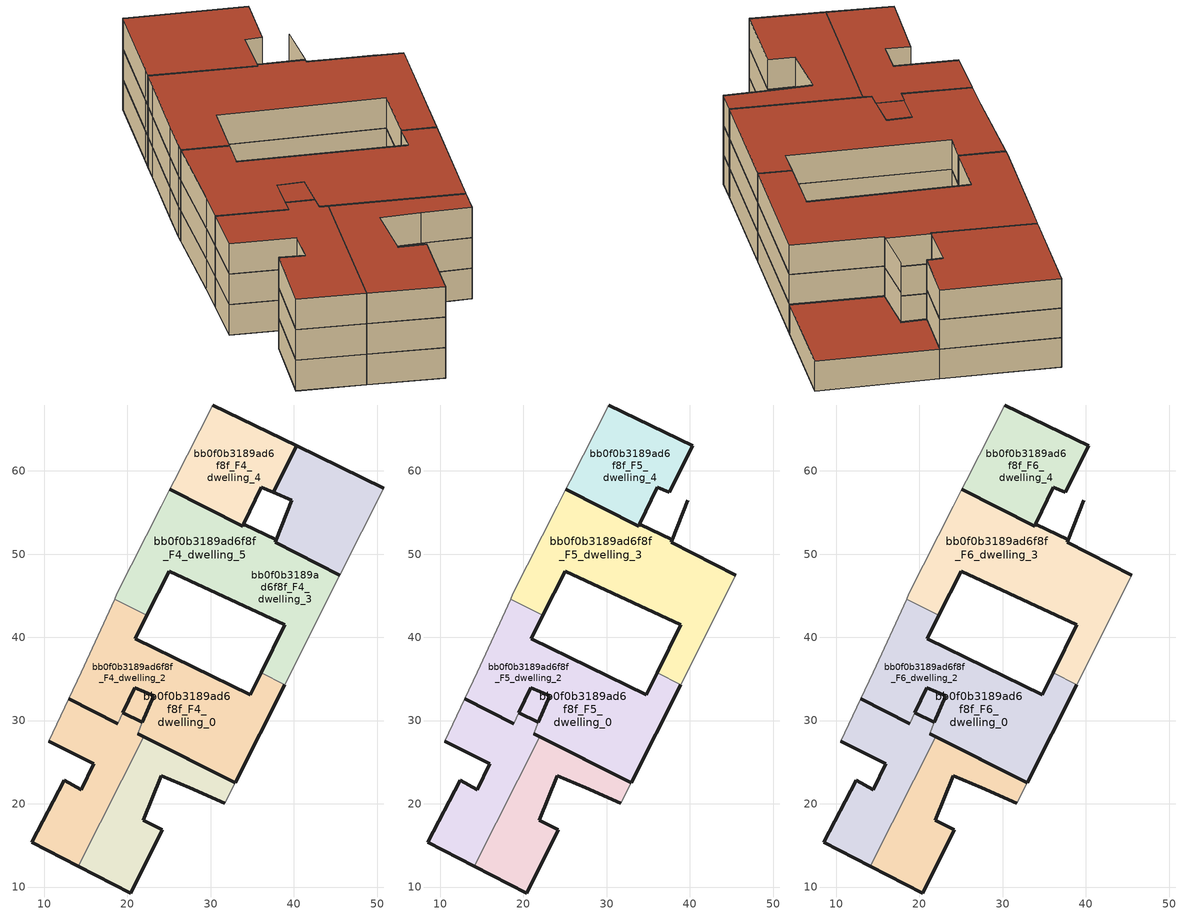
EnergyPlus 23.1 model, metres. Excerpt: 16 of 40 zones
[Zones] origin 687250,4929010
bb0f0b3189ad6f8f_F4_dwelling_0
 floor outside (EU_floor_Construction): 14.12,12.51 21.96,28.06 21.24,28.42 21.8,29.77 19.42,30.92 18.82,29.64 18.81,29.65 12.94,32.6 10.55,27.54 15.96,24.81 14.43,21.69 12.38,22.82 8.51,15.4 z12; 32.96,22.52 38.9,34.3 36.07,35.72 34.77,33.09 20.94,39.83 22.35,42.63 18.45,44.6 14.46,35.83 12.94,32.6 18.82,29.64 19.42,30.92 19.43,30.93 20.87,33.97 23.16,33.01 21.81,29.78 21.8,29.77 21.24,28.42 z12; 21.81,29.78 23.16,33.01 20.87,33.97 19.43,30.93 19.42,30.92 21.8,29.77 z12
 floor to bb0f0b3189ad6f8f_F3_dwelling_2 (EU_floor_Construction): 18.82,29.64 12.94,32.6 18.81,29.65 z12
 wall outside (EU_wall_Construction): 12.94,32.6 18.82,29.64 / 19.42,30.92 21.8,29.77 / 21.24,28.42 21.96,28.06 / 14.12,12.51 8.51,15.4 12.38,22.82 14.43,21.69 15.96,24.81 10.55,27.54 z12:15
 wall adiabatic (EU_wall_Construction): 10.55,27.54 12.94,32.6 z12:15
 wall to bb0f0b3189ad6f8f_F4_dwelling_2 (EU_wall_Construction): 18.82,29.64 19.42,30.92 / 21.8,29.77 21.24,28.42 z12:15
 wall to bb0f0b3189ad6f8f_F4_dwelling_1 (EU_wall_Construction): 21.96,28.06 14.12,12.51 z12:15
bb0f0b3189ad6f8f_F4_dwelling_1
 floor to bb0f0b3189ad6f8f_F3_dwelling_1 (EU_floor_Construction): 31.72,20.05 32.96,22.52 21.96,28.06 14.12,12.51 20.38,9.28 24.21,16.91 21.88,18 24.08,23.38 27.49,21.94 z12
 wall outside (EU_wall_Construction): 21.96,28.06 32.96,22.52 / 31.72,20.05 27.49,21.94 24.08,23.38 21.88,18 24.21,16.91 20.38,9.28 14.12,12.51 z12:15
 wall adiabatic (EU_wall_Construction): 32.96,22.52 31.72,20.05 z12:15
bb0f0b3189ad6f8f_F4_dwelling_2
 floor to bb0f0b3189ad6f8f_F3_dwelling_2 (EU_floor_Construction): 14.12,12.51 21.96,28.06 21.24,28.42 21.8,29.77 19.42,30.92 18.82,29.64 18.81,29.65 12.94,32.6 10.55,27.54 15.96,24.81 14.43,21.69 12.38,22.82 8.51,15.4 z12; 18.82,29.64 12.94,32.6 18.81,29.65 z12; 32.96,22.52 38.9,34.3 36.07,35.72 34.77,33.09 20.94,39.83 22.35,42.63 18.45,44.6 14.46,35.83 12.94,32.6 18.82,29.64 19.42,30.92 19.43,30.93 20.87,33.97 23.16,33.01 21.81,29.78 21.8,29.77 21.24,28.42 z12; 21.81,29.78 23.16,33.01 20.87,33.97 19.43,30.93 19.42,30.92 21.8,29.77 z12
 wall outside (EU_wall_Construction): 21.8,29.77 21.81,29.78 23.16,33.01 20.87,33.97 19.43,30.93 19.42,30.92 / 18.82,29.64 18.81,29.65 12.94,32.6 / 22.35,42.63 20.94,39.83 34.77,33.09 36.07,35.72 / 38.9,34.3 32.96,22.52 21.24,28.42 z12:15
 wall adiabatic (EU_wall_Construction): 12.94,32.6 14.46,35.83 18.45,44.6 z12:15
 wall to bb0f0b3189ad6f8f_F4_dwelling_3 (EU_wall_Construction): 18.45,44.6 22.35,42.63 / 36.07,35.72 38.9,34.3 z12:15
bb0f0b3189ad6f8f_F4_dwelling_3
 floor outside (EU_floor_Construction): 45.53,47.48 50.79,57.92 40.36,63 37.55,57.42 39.76,56.47 38.48,53.27 39.77,56.47 37.74,51.41 z12; 45.53,47.48 37.74,51.41 39.77,56.47 38.48,53.27 37.73,51.41 z12; 38.9,34.3 45.53,47.48 37.73,51.41 38.48,53.27 37.86,51.74 34,53.62 33.88,53.35 25.09,57.77 24.07,55.78 20.45,48.64 18.73,45.22 18.45,44.6 22.35,42.63 25.03,47.95 38.9,41.49 36.07,35.72 z12
 wall outside (EU_wall_Construction): 36.07,35.72 38.9,41.49 25.03,47.95 22.35,42.63 / 25.09,57.77 33.88,53.35 34.01,53.62 37.86,51.74 39.77,56.47 37.74,51.41 45.53,47.48 z12:15
 wall adiabatic (EU_wall_Construction): 45.53,47.48 38.9,34.3 / 18.45,44.6 18.73,45.22 20.45,48.64 24.07,55.78 25.09,57.77 z12:15
 roof outside (EU_floor_Construction): 50.79,57.92 45.53,47.48 37.74,51.41 39.77,56.47 38.48,53.27 39.76,56.47 37.55,57.42 40.36,63 z15
bb0f0b3189ad6f8f_F4_dwelling_4
 floor to bb0f0b3189ad6f8f_F3_dwelling_4 (EU_floor_Construction): 37.55,57.42 40.36,63 30.23,67.92 25.62,58.82 25.09,57.77 33.87,53.35 33.88,53.35 34,53.62 34.01,53.63 36.09,58.05 z12
 wall outside (EU_wall_Construction): 30.23,67.92 40.36,63 37.55,57.42 36.09,58.05 34.01,53.63 34,53.62 33.88,53.35 33.87,53.35 25.09,57.77 z12:15
 wall adiabatic (EU_wall_Construction): 25.09,57.77 25.62,58.82 30.23,67.92 z12:15
bb0f0b3189ad6f8f_F4_dwelling_5
 floor to bb0f0b3189ad6f8f_F3_dwelling_5 (EU_floor_Construction): 45.53,47.48 50.79,57.92 40.36,63 37.55,57.42 39.76,56.47 38.48,53.27 39.77,56.47 37.74,51.41 z12; 45.53,47.48 37.74,51.41 39.77,56.47 38.48,53.27 37.73,51.41 z12; 38.9,34.3 45.53,47.48 37.73,51.41 38.48,53.27 37.86,51.74 34,53.62 33.88,53.35 25.09,57.77 24.07,55.78 20.45,48.64 18.73,45.22 18.45,44.6 22.35,42.63 25.03,47.95 38.9,41.49 36.07,35.72 z12
 wall outside (EU_wall_Construction): 45.53,47.48 37.73,51.41 39.76,56.47 37.55,57.42 40.36,63 50.79,57.92 z12:15
 wall adiabatic (EU_wall_Construction): 50.79,57.92 45.53,47.48 z12:15
 roof outside (EU_roof_Construction): 39.77,56.47 37.74,51.41 45.53,47.48 37.73,51.41 38.48,53.27 z15; 38.48,53.27 37.73,51.41 45.53,47.48 38.9,34.3 36.07,35.72 38.9,41.49 25.03,47.95 22.35,42.63 18.45,44.6 18.73,45.22 20.45,48.64 24.07,55.78 25.09,57.77 33.88,53.35 34,53.62 37.86,51.74 z15; 50.79,57.92 45.53,47.48 37.74,51.41 39.77,56.47 38.48,53.27 39.76,56.47 37.55,57.42 40.36,63 z15
bb0f0b3189ad6f8f_F5_dwelling_0
 floor outside (EU_floor_Construction): 14.12,12.51 21.96,28.06 21.24,28.42 21.8,29.77 19.42,30.92 18.82,29.64 18.81,29.65 12.94,32.6 10.55,27.54 15.96,24.81 14.43,21.69 12.38,22.82 8.51,15.4 z15; 32.96,22.52 38.9,34.3 36.07,35.72 34.77,33.09 20.94,39.83 22.35,42.63 18.45,44.6 14.46,35.83 12.94,32.6 18.82,29.64 19.42,30.92 19.43,30.93 20.87,33.97 23.16,33.01 21.81,29.78 21.8,29.77 21.24,28.42 z15; 21.81,29.78 23.16,33.01 20.87,33.97 19.43,30.93 19.42,30.92 21.8,29.77 z15
 floor to bb0f0b3189ad6f8f_F4_dwelling_2 (EU_floor_Construction): 18.82,29.64 12.94,32.6 18.81,29.65 z15
 wall outside (EU_wall_Construction): 12.94,32.6 18.82,29.64 / 19.42,30.92 21.8,29.77 / 21.24,28.42 21.96,28.06 / 14.12,12.51 8.51,15.4 12.38,22.82 14.43,21.69 15.96,24.81 10.55,27.54 z15:18
 wall adiabatic (EU_wall_Construction): 10.55,27.54 12.94,32.6 z15:18
 wall to bb0f0b3189ad6f8f_F5_dwelling_2 (EU_wall_Construction): 18.82,29.64 19.42,30.92 / 21.8,29.77 21.24,28.42 z15:18
 wall to bb0f0b3189ad6f8f_F5_dwelling_1 (EU_wall_Construction): 21.96,28.06 14.12,12.51 z15:18
bb0f0b3189ad6f8f_F5_dwelling_1
 floor to bb0f0b3189ad6f8f_F4_dwelling_1 (EU_floor_Construction): 31.72,20.05 32.96,22.52 21.96,28.06 14.12,12.51 20.38,9.28 24.21,16.91 21.88,18 24.08,23.38 27.49,21.94 z15
 wall outside (EU_wall_Construction): 21.96,28.06 32.96,22.52 / 31.72,20.05 27.49,21.94 24.08,23.38 21.88,18 24.21,16.91 20.38,9.28 14.12,12.51 z15:18
 wall adiabatic (EU_wall_Construction): 32.96,22.52 31.72,20.05 z15:18
bb0f0b3189ad6f8f_F5_dwelling_2
 floor to bb0f0b3189ad6f8f_F4_dwelling_2 (EU_floor_Construction): 14.12,12.51 21.96,28.06 21.24,28.42 21.8,29.77 19.42,30.92 18.82,29.64 18.81,29.65 12.94,32.6 10.55,27.54 15.96,24.81 14.43,21.69 12.38,22.82 8.51,15.4 z15; 18.82,29.64 12.94,32.6 18.81,29.65 z15; 32.96,22.52 38.9,34.3 36.07,35.72 34.77,33.09 20.94,39.83 22.35,42.63 18.45,44.6 14.46,35.83 12.94,32.6 18.82,29.64 19.42,30.92 19.43,30.93 20.87,33.97 23.16,33.01 21.81,29.78 21.8,29.77 21.24,28.42 z15; 21.81,29.78 23.16,33.01 20.87,33.97 19.43,30.93 19.42,30.92 21.8,29.77 z15
 wall outside (EU_wall_Construction): 21.8,29.77 21.81,29.78 23.16,33.01 20.87,33.97 19.43,30.93 19.42,30.92 / 18.82,29.64 18.81,29.65 12.94,32.6 / 22.35,42.63 20.94,39.83 34.77,33.09 36.07,35.72 / 38.9,34.3 32.96,22.52 21.24,28.42 z15:18
 wall adiabatic (EU_wall_Construction): 12.94,32.6 14.46,35.83 18.45,44.6 z15:18
 wall to bb0f0b3189ad6f8f_F5_dwelling_3 (EU_wall_Construction): 18.45,44.6 22.35,42.63 / 36.07,35.72 38.9,34.3 z15:18
bb0f0b3189ad6f8f_F5_dwelling_3
 floor to bb0f0b3189ad6f8f_F4_dwelling_3 (EU_floor_Construction): 45.53,47.48 37.74,51.41 39.77,56.47 38.48,53.27 37.73,51.41 z15; 38.9,34.3 45.53,47.48 37.73,51.41 38.48,53.27 37.86,51.74 34,53.62 33.88,53.35 25.09,57.77 24.07,55.78 20.45,48.64 18.73,45.22 18.45,44.6 22.35,42.63 25.03,47.95 38.9,41.49 36.07,35.72 z15
 wall outside (EU_wall_Construction): 36.07,35.72 38.9,41.49 25.03,47.95 22.35,42.63 / 25.09,57.77 33.88,53.35 34.01,53.62 37.86,51.74 39.77,56.47 37.74,51.41 45.53,47.48 z15:18
 wall adiabatic (EU_wall_Construction): 45.53,47.48 38.9,34.3 / 18.45,44.6 18.73,45.22 20.45,48.64 24.07,55.78 25.09,57.77 z15:18
bb0f0b3189ad6f8f_F5_dwelling_4
 floor to bb0f0b3189ad6f8f_F4_dwelling_4 (EU_floor_Construction): 37.55,57.42 40.36,63 30.23,67.92 25.62,58.82 25.09,57.77 33.87,53.35 33.88,53.35 34,53.62 34.01,53.63 36.09,58.05 z15
 wall outside (EU_wall_Construction): 30.23,67.92 40.36,63 37.55,57.42 36.09,58.05 34.01,53.63 34,53.62 33.88,53.35 33.87,53.35 25.09,57.77 z15:18
 wall adiabatic (EU_wall_Construction): 25.09,57.77 25.62,58.82 30.23,67.92 z15:18
bb0f0b3189ad6f8f_F6_dwelling_0
 floor outside (EU_floor_Construction): 14.12,12.51 21.96,28.06 21.24,28.42 21.8,29.77 19.42,30.92 18.82,29.64 18.81,29.65 12.94,32.6 10.55,27.54 15.96,24.81 14.43,21.69 12.38,22.82 8.51,15.4 z18; 32.96,22.52 38.9,34.3 36.07,35.72 34.77,33.09 20.94,39.83 22.35,42.63 18.45,44.6 14.46,35.83 12.94,32.6 18.82,29.64 19.42,30.92 19.43,30.93 20.87,33.97 23.16,33.01 21.81,29.78 21.8,29.77 21.24,28.42 z18; 21.81,29.78 23.16,33.01 20.87,33.97 19.43,30.93 19.42,30.92 21.8,29.77 z18
 floor to bb0f0b3189ad6f8f_F5_dwelling_2 (EU_floor_Construction): 18.82,29.64 12.94,32.6 18.81,29.65 z18
 wall outside (EU_wall_Construction): 12.94,32.6 18.82,29.64 / 19.42,30.92 21.8,29.77 / 21.24,28.42 21.96,28.06 / 14.12,12.51 8.51,15.4 12.38,22.82 14.43,21.69 15.96,24.81 10.55,27.54 z18:21
 wall adiabatic (EU_wall_Construction): 10.55,27.54 12.94,32.6 z18:21
 wall to bb0f0b3189ad6f8f_F6_dwelling_2 (EU_wall_Construction): 18.82,29.64 19.42,30.92 / 21.8,29.77 21.24,28.42 z18:21
 wall to bb0f0b3189ad6f8f_F6_dwelling_1 (EU_wall_Construction): 21.96,28.06 14.12,12.51 z18:21
 roof outside (EU_roof_Construction): 18.81,29.65 12.94,32.6 18.82,29.64 z21; 21.8,29.77 21.24,28.42 21.96,28.06 14.12,12.51 8.51,15.4 12.38,22.82 14.43,21.69 15.96,24.81 10.55,27.54 12.94,32.6 18.81,29.65 18.82,29.64 19.42,30.92 z21; 36.07,35.72 38.9,34.3 32.96,22.52 21.24,28.42 21.8,29.77 21.81,29.78 23.16,33.01 20.87,33.97 19.43,30.93 19.42,30.92 18.82,29.64 12.94,32.6 14.46,35.83 18.45,44.6 22.35,42.63 20.94,39.83 34.77,33.09 z21; 23.16,33.01 21.81,29.78 21.8,29.77 19.42,30.92 19.43,30.93 20.87,33.97 z21
bb0f0b3189ad6f8f_F6_dwelling_1
 floor to bb0f0b3189ad6f8f_F5_dwelling_1 (EU_floor_Construction): 31.72,20.05 32.96,22.52 21.96,28.06 14.12,12.51 20.38,9.28 24.21,16.91 21.88,18 24.08,23.38 27.49,21.94 z18
 wall outside (EU_wall_Construction): 21.96,28.06 32.96,22.52 / 31.72,20.05 27.49,21.94 24.08,23.38 21.88,18 24.21,16.91 20.38,9.28 14.12,12.51 z18:21
 wall adiabatic (EU_wall_Construction): 32.96,22.52 31.72,20.05 z18:21
 roof outside (EU_roof_Construction): 32.96,22.52 31.72,20.05 27.49,21.94 24.08,23.38 21.88,18 24.21,16.91 20.38,9.28 14.12,12.51 21.96,28.06 z21
bb0f0b3189ad6f8f_F6_dwelling_2
 floor to bb0f0b3189ad6f8f_F5_dwelling_2 (EU_floor_Construction): 14.12,12.51 21.96,28.06 21.24,28.42 21.8,29.77 19.42,30.92 18.82,29.64 18.81,29.65 12.94,32.6 10.55,27.54 15.96,24.81 14.43,21.69 12.38,22.82 8.51,15.4 z18; 18.82,29.64 12.94,32.6 18.81,29.65 z18; 32.96,22.52 38.9,34.3 36.07,35.72 34.77,33.09 20.94,39.83 22.35,42.63 18.45,44.6 14.46,35.83 12.94,32.6 18.82,29.64 19.42,30.92 19.43,30.93 20.87,33.97 23.16,33.01 21.81,29.78 21.8,29.77 21.24,28.42 z18; 21.81,29.78 23.16,33.01 20.87,33.97 19.43,30.93 19.42,30.92 21.8,29.77 z18
 wall outside (EU_wall_Construction): 21.8,29.77 21.81,29.78 23.16,33.01 20.87,33.97 19.43,30.93 19.42,30.92 / 18.82,29.64 18.81,29.65 12.94,32.6 / 22.35,42.63 20.94,39.83 34.77,33.09 36.07,35.72 / 38.9,34.3 32.96,22.52 21.24,28.42 z18:21
 wall adiabatic (EU_wall_Construction): 12.94,32.6 14.46,35.83 18.45,44.6 z18:21
 wall to bb0f0b3189ad6f8f_F6_dwelling_3 (EU_wall_Construction): 18.45,44.6 22.35,42.63 / 36.07,35.72 38.9,34.3 z18:21
 roof outside (EU_roof_Construction): 18.81,29.65 12.94,32.6 18.82,29.64 z21; 21.8,29.77 21.24,28.42 21.96,28.06 14.12,12.51 8.51,15.4 12.38,22.82 14.43,21.69 15.96,24.81 10.55,27.54 12.94,32.6 18.81,29.65 18.82,29.64 19.42,30.92 z21; 36.07,35.72 38.9,34.3 32.96,22.52 21.24,28.42 21.8,29.77 21.81,29.78 23.16,33.01 20.87,33.97 19.43,30.93 19.42,30.92 18.82,29.64 12.94,32.6 14.46,35.83 18.45,44.6 22.35,42.63 20.94,39.83 34.77,33.09 z21; 23.16,33.01 21.81,29.78 21.8,29.77 19.42,30.92 19.43,30.93 20.87,33.97 z21
bb0f0b3189ad6f8f_F6_dwelling_3
 floor to bb0f0b3189ad6f8f_F5_dwelling_3 (EU_floor_Construction): 38.9,34.3 45.53,47.48 37.74,51.41 39.77,56.47 37.86,51.74 34,53.62 33.88,53.35 25.09,57.77 24.07,55.78 20.45,48.64 18.73,45.22 18.45,44.6 22.35,42.63 25.03,47.95 38.9,41.49 36.07,35.72 z18
 wall outside (EU_wall_Construction): 36.07,35.72 38.9,41.49 25.03,47.95 22.35,42.63 / 25.09,57.77 33.88,53.35 34.01,53.62 37.86,51.74 39.77,56.47 37.74,51.41 45.53,47.48 z18:21
 wall adiabatic (EU_wall_Construction): 45.53,47.48 38.9,34.3 / 18.45,44.6 18.73,45.22 20.45,48.64 24.07,55.78 25.09,57.77 z18:21
 roof outside (EU_roof_Construction): 39.77,56.47 37.74,51.41 45.53,47.48 38.9,34.3 36.07,35.72 38.9,41.49 25.03,47.95 22.35,42.63 18.45,44.6 18.73,45.22 20.45,48.64 24.07,55.78 25.09,57.77 33.88,53.35 34.01,53.62 37.86,51.74 z21
bb0f0b3189ad6f8f_F6_dwelling_4
 floor to bb0f0b3189ad6f8f_F5_dwelling_4 (EU_floor_Construction): 37.55,57.42 40.36,63 30.23,67.92 25.62,58.82 25.09,57.77 33.87,53.35 33.88,53.35 34,53.62 34.01,53.63 36.09,58.05 z18
 wall outside (EU_wall_Construction): 30.23,67.92 40.36,63 37.55,57.42 36.09,58.05 34.01,53.63 34,53.62 33.88,53.35 33.87,53.35 25.09,57.77 z18:21
 wall adiabatic (EU_wall_Construction): 25.09,57.77 25.62,58.82 30.23,67.92 z18:21
 roof outside (EU_roof_Construction): 40.36,63 37.55,57.42 36.09,58.05 34.01,53.63 34,53.62 33.88,53.35 33.87,53.35 25.09,57.77 25.62,58.82 30.23,67.92 z21
[Building]
EU S2 Campaign: North Axis=0; Terrain=City; Solar Distribution=FullExterior
[Site:Location]
Bologna: Latitude=44.5; Longitude=11.25; Time Zone=1; Elevation=37
[SizingPeriod:WeatherFileDays]
AnnualSizingPeriod: Begin Month=1; Begin Day of Month=1; End Month=12; End Day of Month=31; Day of Week for Start Day=Monday; Use Weather File Daylight Saving Period=No; Use Weather File Rain and Snow Indicators=No
[MATERIAL]
EU_InternalMass_Material: Roughness=MediumRough; Thickness=0.1; Conductivity=1; Density=1800; Specific Heat=900; Thermal Absorptance=0.9; Solar Absorptance=0.7; Visible Absorptance=0.7
[MATERIAL:NOMASS] Roughness=MediumRough; Thermal Absorptance=0.9; Solar Absorptance=0.7; Visible Absorptance=0.7
Name | Thermal Resistance
EU_wall_NoMass | 0.890213
EU_roof_NoMass | 0.636128
EU_floor_NoMass | 0.79516
[CONSTRUCTION]
EU_wall_Construction: EU_wall_NoMass
EU_roof_Construction: EU_roof_NoMass
EU_floor_Construction: EU_floor_NoMass
EU_InternalMass_Construction: EU_InternalMass_Material
[ZONE] Type=1; Multiplier=1; Ceiling Height=autocalculate; Floor Area=autocalculate; Part of Total Floor Area=Yes
Name | Volume
bb0f0b3189ad6f8f_F4_dwelling_0; bb0f0b3189ad6f8f_F5_dwelling_0; bb0f0b3189ad6f8f_F6_dwelling_0; bb0f0b3189ad6f8f_F4_dwelling_2; bb0f0b3189ad6f8f_F5_dwelling_2; bb0f0b3189ad6f8f_F6_dwelling_2 | 1120.74
bb0f0b3189ad6f8f_F4_dwelling_1; bb0f0b3189ad6f8f_F5_dwelling_1; bb0f0b3189ad6f8f_F6_dwelling_1 | 364.737
bb0f0b3189ad6f8f_F4_dwelling_3; bb0f0b3189ad6f8f_F4_dwelling_5 | 1095.59
bb0f0b3189ad6f8f_F5_dwelling_3; bb0f0b3189ad6f8f_F6_dwelling_3 | 733.792
bb0f0b3189ad6f8f_F4_dwelling_4; bb0f0b3189ad6f8f_F5_dwelling_4; bb0f0b3189ad6f8f_F6_dwelling_4 | 363.409
[INTERNALMASS] Construction=EU_InternalMass_Construction
Name | Zone or ZoneList | Surface Area
bb0f0b3189ad6f8f_F4_dwelling_0_EU_InternalMass | bb0f0b3189ad6f8f_F4_dwelling_0 | 125.442
bb0f0b3189ad6f8f_F4_dwelling_1_EU_InternalMass | bb0f0b3189ad6f8f_F4_dwelling_1 | 121.579
bb0f0b3189ad6f8f_F4_dwelling_2_EU_InternalMass | bb0f0b3189ad6f8f_F4_dwelling_2 | 239.32
bb0f0b3189ad6f8f_F4_dwelling_3_EU_InternalMass | bb0f0b3189ad6f8f_F4_dwelling_3 | 244.612
bb0f0b3189ad6f8f_F4_dwelling_4_EU_InternalMass | bb0f0b3189ad6f8f_F4_dwelling_4 | 121.139
bb0f0b3189ad6f8f_F4_dwelling_5_EU_InternalMass | bb0f0b3189ad6f8f_F4_dwelling_5 | 120.586
bb0f0b3189ad6f8f_F5_dwelling_0_EU_InternalMass | bb0f0b3189ad6f8f_F5_dwelling_0 | 125.442
bb0f0b3189ad6f8f_F5_dwelling_1_EU_InternalMass | bb0f0b3189ad6f8f_F5_dwelling_1 | 121.579
bb0f0b3189ad6f8f_F5_dwelling_2_EU_InternalMass | bb0f0b3189ad6f8f_F5_dwelling_2 | 239.32
bb0f0b3189ad6f8f_F5_dwelling_3_EU_InternalMass | bb0f0b3189ad6f8f_F5_dwelling_3 | 244.575
bb0f0b3189ad6f8f_F5_dwelling_4_EU_InternalMass | bb0f0b3189ad6f8f_F5_dwelling_4 | 241.749
bb0f0b3189ad6f8f_F6_dwelling_0_EU_InternalMass | bb0f0b3189ad6f8f_F6_dwelling_0 | 125.442
bb0f0b3189ad6f8f_F6_dwelling_1_EU_InternalMass | bb0f0b3189ad6f8f_F6_dwelling_1 | 121.579
bb0f0b3189ad6f8f_F6_dwelling_2_EU_InternalMass | bb0f0b3189ad6f8f_F6_dwelling_2 | 239.32
bb0f0b3189ad6f8f_F6_dwelling_3_EU_InternalMass | bb0f0b3189ad6f8f_F6_dwelling_3 | 244.575
bb0f0b3189ad6f8f_F6_dwelling_4_EU_InternalMass | bb0f0b3189ad6f8f_F6_dwelling_4 | 241.749
[OTHEREQUIPMENT] Fuel Type=Electricity; Design Level Calculation Method=Watts/Area; Power per Zone Floor Area=1; Fraction Latent=0; Fraction Radiant=0; Fraction Lost=0; Carbon Dioxide Generation Rate=0; EndUse Subcategory=EU_Step8_InternalGains
Name | Zone or ZoneList or Space or SpaceList | Schedule
EU_Step8_InternalGain_bb0f0b3189ad6f8f_F4_dwelling_0_f000 | bb0f0b3189ad6f8f_F4_dwelling_0 | EU_Step8_GainSchedule_bb0f0b3189ad6f8f_F4_dwelling_0_f000
EU_Step8_InternalGain_bb0f0b3189ad6f8f_F4_dwelling_1_f000 | bb0f0b3189ad6f8f_F4_dwelling_1 | EU_Step8_GainSchedule_bb0f0b3189ad6f8f_F4_dwelling_1_f000
EU_Step8_InternalGain_bb0f0b3189ad6f8f_F4_dwelling_2_f000 | bb0f0b3189ad6f8f_F4_dwelling_2 | EU_Step8_GainSchedule_bb0f0b3189ad6f8f_F4_dwelling_2_f000
EU_Step8_InternalGain_bb0f0b3189ad6f8f_F4_dwelling_3_f000 | bb0f0b3189ad6f8f_F4_dwelling_3 | EU_Step8_GainSchedule_bb0f0b3189ad6f8f_F4_dwelling_3_f000
EU_Step8_InternalGain_bb0f0b3189ad6f8f_F4_dwelling_4_f000 | bb0f0b3189ad6f8f_F4_dwelling_4 | EU_Step8_GainSchedule_bb0f0b3189ad6f8f_F4_dwelling_4_f000
EU_Step8_InternalGain_bb0f0b3189ad6f8f_F4_dwelling_5_f000 | bb0f0b3189ad6f8f_F4_dwelling_5 | EU_Step8_GainSchedule_bb0f0b3189ad6f8f_F4_dwelling_5_f000
EU_Step8_InternalGain_bb0f0b3189ad6f8f_F5_dwelling_0_f000 | bb0f0b3189ad6f8f_F5_dwelling_0 | EU_Step8_GainSchedule_bb0f0b3189ad6f8f_F5_dwelling_0_f000
EU_Step8_InternalGain_bb0f0b3189ad6f8f_F5_dwelling_1_f000 | bb0f0b3189ad6f8f_F5_dwelling_1 | EU_Step8_GainSchedule_bb0f0b3189ad6f8f_F5_dwelling_1_f000
EU_Step8_InternalGain_bb0f0b3189ad6f8f_F5_dwelling_2_f000 | bb0f0b3189ad6f8f_F5_dwelling_2 | EU_Step8_GainSchedule_bb0f0b3189ad6f8f_F5_dwelling_2_f000
EU_Step8_InternalGain_bb0f0b3189ad6f8f_F5_dwelling_3_f000 | bb0f0b3189ad6f8f_F5_dwelling_3 | EU_Step8_GainSchedule_bb0f0b3189ad6f8f_F5_dwelling_3_f000
EU_Step8_InternalGain_bb0f0b3189ad6f8f_F5_dwelling_4_f000 | bb0f0b3189ad6f8f_F5_dwelling_4 | EU_Step8_GainSchedule_bb0f0b3189ad6f8f_F5_dwelling_4_f000
EU_Step8_InternalGain_bb0f0b3189ad6f8f_F6_dwelling_0_f000 | bb0f0b3189ad6f8f_F6_dwelling_0 | EU_Step8_GainSchedule_bb0f0b3189ad6f8f_F6_dwelling_0_f000
EU_Step8_InternalGain_bb0f0b3189ad6f8f_F6_dwelling_1_f000 | bb0f0b3189ad6f8f_F6_dwelling_1 | EU_Step8_GainSchedule_bb0f0b3189ad6f8f_F6_dwelling_1_f000
EU_Step8_InternalGain_bb0f0b3189ad6f8f_F6_dwelling_2_f000 | bb0f0b3189ad6f8f_F6_dwelling_2 | EU_Step8_GainSchedule_bb0f0b3189ad6f8f_F6_dwelling_2_f000
EU_Step8_InternalGain_bb0f0b3189ad6f8f_F6_dwelling_3_f000 | bb0f0b3189ad6f8f_F6_dwelling_3 | EU_Step8_GainSchedule_bb0f0b3189ad6f8f_F6_dwelling_3_f000
EU_Step8_InternalGain_bb0f0b3189ad6f8f_F6_dwelling_4_f000 | bb0f0b3189ad6f8f_F6_dwelling_4 | EU_Step8_GainSchedule_bb0f0b3189ad6f8f_F6_dwelling_4_f000
[ZONEVENTILATION:DESIGNFLOWRATE] Schedule=EU_AlwaysOn; Design Flow Rate Calculation Method=AirChanges/Hour; Air Changes per Hour=0.718634; Ventilation Type=Natural; Fan Pressure Rise=0; Fan Total Efficiency=1; Constant Term Coefficient=1; Temperature Term Coefficient=0; Velocity Term Coefficient=0; Velocity Squared Term Coefficient=0; Minimum Indoor Temperature=-100; Maximum Indoor Temperature=100; Delta Temperature=-100; Minimum Outdoor Temperature=-100; Maximum Outdoor Temperature=100; Maximum Wind Speed=40
Name | Zone or ZoneList or Space or SpaceList
EU_ConstantAir_bb0f0b3189ad6f8f_F4_dwelling_0 | bb0f0b3189ad6f8f_F4_dwelling_0
EU_ConstantAir_bb0f0b3189ad6f8f_F4_dwelling_1 | bb0f0b3189ad6f8f_F4_dwelling_1
EU_ConstantAir_bb0f0b3189ad6f8f_F4_dwelling_2 | bb0f0b3189ad6f8f_F4_dwelling_2
EU_ConstantAir_bb0f0b3189ad6f8f_F4_dwelling_3 | bb0f0b3189ad6f8f_F4_dwelling_3
EU_ConstantAir_bb0f0b3189ad6f8f_F4_dwelling_4 | bb0f0b3189ad6f8f_F4_dwelling_4
EU_ConstantAir_bb0f0b3189ad6f8f_F4_dwelling_5 | bb0f0b3189ad6f8f_F4_dwelling_5
EU_ConstantAir_bb0f0b3189ad6f8f_F5_dwelling_0 | bb0f0b3189ad6f8f_F5_dwelling_0
EU_ConstantAir_bb0f0b3189ad6f8f_F5_dwelling_1 | bb0f0b3189ad6f8f_F5_dwelling_1
EU_ConstantAir_bb0f0b3189ad6f8f_F5_dwelling_2 | bb0f0b3189ad6f8f_F5_dwelling_2
EU_ConstantAir_bb0f0b3189ad6f8f_F5_dwelling_3 | bb0f0b3189ad6f8f_F5_dwelling_3
EU_ConstantAir_bb0f0b3189ad6f8f_F5_dwelling_4 | bb0f0b3189ad6f8f_F5_dwelling_4
EU_ConstantAir_bb0f0b3189ad6f8f_F6_dwelling_0 | bb0f0b3189ad6f8f_F6_dwelling_0
EU_ConstantAir_bb0f0b3189ad6f8f_F6_dwelling_1 | bb0f0b3189ad6f8f_F6_dwelling_1
EU_ConstantAir_bb0f0b3189ad6f8f_F6_dwelling_2 | bb0f0b3189ad6f8f_F6_dwelling_2
EU_ConstantAir_bb0f0b3189ad6f8f_F6_dwelling_3 | bb0f0b3189ad6f8f_F6_dwelling_3
EU_ConstantAir_bb0f0b3189ad6f8f_F6_dwelling_4 | bb0f0b3189ad6f8f_F6_dwelling_4
[HVACTEMPLATE:THERMOSTAT] Constant Heating Setpoint=20; Constant Cooling Setpoint=50
EU_HeatOnly_bb0f0b3189ad6f8f_F0_dwelling_2; EU_HeatOnly_bb0f0b3189ad6f8f_F0_dwelling_3; EU_HeatOnly_bb0f0b3189ad6f8f_F0_dwelling_4; EU_HeatOnly_bb0f0b3189ad6f8f_F0_dwelling_5; EU_HeatOnly_bb0f0b3189ad6f8f_F1_dwelling_0; EU_HeatOnly_bb0f0b3189ad6f8f_F1_dwelling_1; EU_HeatOnly_bb0f0b3189ad6f8f_F1_dwelling_2; EU_HeatOnly_bb0f0b3189ad6f8f_F1_dwelling_3; EU_HeatOnly_bb0f0b3189ad6f8f_F1_dwelling_4; EU_HeatOnly_bb0f0b3189ad6f8f_F1_dwelling_5; EU_HeatOnly_bb0f0b3189ad6f8f_F2_dwelling_0; EU_HeatOnly_bb0f0b3189ad6f8f_F2_dwelling_1; EU_HeatOnly_bb0f0b3189ad6f8f_F2_dwelling_2; EU_HeatOnly_bb0f0b3189ad6f8f_F2_dwelling_3; EU_HeatOnly_bb0f0b3189ad6f8f_F2_dwelling_4; EU_HeatOnly_bb0f0b3189ad6f8f_F2_dwelling_5; EU_HeatOnly_bb0f0b3189ad6f8f_F3_dwelling_0; EU_HeatOnly_bb0f0b3189ad6f8f_F3_dwelling_1; EU_HeatOnly_bb0f0b3189ad6f8f_F3_dwelling_2; EU_HeatOnly_bb0f0b3189ad6f8f_F3_dwelling_3; EU_HeatOnly_bb0f0b3189ad6f8f_F3_dwelling_4; EU_HeatOnly_bb0f0b3189ad6f8f_F3_dwelling_5; EU_HeatOnly_bb0f0b3189ad6f8f_F4_dwelling_0; EU_HeatOnly_bb0f0b3189ad6f8f_F4_dwelling_1; EU_HeatOnly_bb0f0b3189ad6f8f_F4_dwelling_2; EU_HeatOnly_bb0f0b3189ad6f8f_F4_dwelling_3; EU_HeatOnly_bb0f0b3189ad6f8f_F4_dwelling_4; EU_HeatOnly_bb0f0b3189ad6f8f_F4_dwelling_5; EU_HeatOnly_bb0f0b3189ad6f8f_F5_dwelling_0; EU_HeatOnly_bb0f0b3189ad6f8f_F5_dwelling_1; EU_HeatOnly_bb0f0b3189ad6f8f_F5_dwelling_2; EU_HeatOnly_bb0f0b3189ad6f8f_F5_dwelling_3; EU_HeatOnly_bb0f0b3189ad6f8f_F5_dwelling_4; EU_HeatOnly_bb0f0b3189ad6f8f_F6_dwelling_0; EU_HeatOnly_bb0f0b3189ad6f8f_F6_dwelling_1; EU_HeatOnly_bb0f0b3189ad6f8f_F6_dwelling_2; EU_HeatOnly_bb0f0b3189ad6f8f_F6_dwelling_3; EU_HeatOnly_bb0f0b3189ad6f8f_F6_dwelling_4
[HVACTEMPLATE:ZONE:IDEALLOADSAIRSYSTEM] System Availability Schedule=EU_AlwaysOn; Maximum Heating Supply Air Temperature=50; Minimum Cooling Supply Air Temperature=13; Maximum Heating Supply Air Humidity Ratio=0.0156; Minimum Cooling Supply Air Humidity Ratio=0.0077; Heating Limit=NoLimit; Cooling Limit=NoLimit; Heating Availability Schedule=EU_AlwaysOn; Cooling Availability Schedule=EU_CoolingOff; Dehumidification Control Type=ConstantSensibleHeatRatio; Cooling Sensible Heat Ratio=0.7; Dehumidification Setpoint=60; Humidification Control Type=None; Humidification Setpoint=30; Outdoor Air Method=None; Outdoor Air Flow Rate per Person=0.00944; Outdoor Air Flow Rate per Zone Floor Area=0; Outdoor Air Flow Rate per Zone=0; Demand Controlled Ventilation Type=None; Outdoor Air Economizer Type=NoEconomizer; Heat Recovery Type=None; Sensible Heat Recovery Effectiveness=0.7; Latent Heat Recovery Effectiveness=0.65
Name | Template Thermostat
bb0f0b3189ad6f8f_F4_dwelling_0 | EU_HeatOnly_bb0f0b3189ad6f8f_F4_dwelling_0
bb0f0b3189ad6f8f_F4_dwelling_1 | EU_HeatOnly_bb0f0b3189ad6f8f_F4_dwelling_1
bb0f0b3189ad6f8f_F4_dwelling_2 | EU_HeatOnly_bb0f0b3189ad6f8f_F4_dwelling_2
bb0f0b3189ad6f8f_F4_dwelling_3 | EU_HeatOnly_bb0f0b3189ad6f8f_F4_dwelling_3
bb0f0b3189ad6f8f_F4_dwelling_4 | EU_HeatOnly_bb0f0b3189ad6f8f_F4_dwelling_4
bb0f0b3189ad6f8f_F4_dwelling_5 | EU_HeatOnly_bb0f0b3189ad6f8f_F4_dwelling_5
bb0f0b3189ad6f8f_F5_dwelling_0 | EU_HeatOnly_bb0f0b3189ad6f8f_F5_dwelling_0
bb0f0b3189ad6f8f_F5_dwelling_1 | EU_HeatOnly_bb0f0b3189ad6f8f_F5_dwelling_1
bb0f0b3189ad6f8f_F5_dwelling_2 | EU_HeatOnly_bb0f0b3189ad6f8f_F5_dwelling_2
bb0f0b3189ad6f8f_F5_dwelling_3 | EU_HeatOnly_bb0f0b3189ad6f8f_F5_dwelling_3
bb0f0b3189ad6f8f_F5_dwelling_4 | EU_HeatOnly_bb0f0b3189ad6f8f_F5_dwelling_4
bb0f0b3189ad6f8f_F6_dwelling_0 | EU_HeatOnly_bb0f0b3189ad6f8f_F6_dwelling_0
bb0f0b3189ad6f8f_F6_dwelling_1 | EU_HeatOnly_bb0f0b3189ad6f8f_F6_dwelling_1
bb0f0b3189ad6f8f_F6_dwelling_2 | EU_HeatOnly_bb0f0b3189ad6f8f_F6_dwelling_2
bb0f0b3189ad6f8f_F6_dwelling_3 | EU_HeatOnly_bb0f0b3189ad6f8f_F6_dwelling_3
bb0f0b3189ad6f8f_F6_dwelling_4 | EU_HeatOnly_bb0f0b3189ad6f8f_F6_dwelling_4
[SIZING:ZONE] Zone Cooling Design Supply Air Temperature Input Method=SupplyAirTemperature; Zone Cooling Design Supply Air Temperature=13; Zone Heating Design Supply Air Temperature Input Method=SupplyAirTemperature; Zone Heating Design Supply Air Temperature=50; Zone Cooling Design Supply Air Humidity Ratio=0.008; Zone Heating Design Supply Air Humidity Ratio=0.008; Cooling Design Air Flow Method=DesignDay; Cooling Design Air Flow Rate=0; Cooling Minimum Air Flow per Zone Floor Area=0.000762; Cooling Minimum Air Flow=0; Cooling Minimum Air Flow Fraction=0.2; Heating Design Air Flow Method=DesignDay; Heating Design Air Flow Rate=0; Heating Maximum Air Flow per Zone Floor Area=0.002032; Heating Maximum Air Flow=0.141576; Heating Maximum Air Flow Fraction=0.3; Account for Dedicated Outdoor Air System=No; Dedicated Outdoor Air System Control Strategy=NeutralSupplyAir; Dedicated Outdoor Air Low Setpoint Temperature for Design=autosize; Dedicated Outdoor Air High Setpoint Temperature for Design=autosize; Zone Load Sizing Method=Sensible Load Only No Latent Load; Zone Latent Cooling Design Supply Air Humidity Ratio Input Method=HumidityRatioDifference; Zone Cooling Design Supply Air Humidity Ratio Difference=0.005; Zone Latent Heating Design Supply Air Humidity Ratio Input Method=HumidityRatioDifference; Zone Humidification Design Supply Air Humidity Ratio Difference=0.005
bb0f0b3189ad6f8f_F4_dwelling_0; bb0f0b3189ad6f8f_F4_dwelling_1; bb0f0b3189ad6f8f_F4_dwelling_2; bb0f0b3189ad6f8f_F4_dwelling_3; bb0f0b3189ad6f8f_F4_dwelling_4; bb0f0b3189ad6f8f_F4_dwelling_5; bb0f0b3189ad6f8f_F5_dwelling_0; bb0f0b3189ad6f8f_F5_dwelling_1; bb0f0b3189ad6f8f_F5_dwelling_2; bb0f0b3189ad6f8f_F5_dwelling_3; bb0f0b3189ad6f8f_F5_dwelling_4; bb0f0b3189ad6f8f_F6_dwelling_0; bb0f0b3189ad6f8f_F6_dwelling_1; bb0f0b3189ad6f8f_F6_dwelling_2; bb0f0b3189ad6f8f_F6_dwelling_3; bb0f0b3189ad6f8f_F6_dwelling_4
[SCHEDULE:CONSTANT]
Name | Hourly Value
EU_AlwaysOn | 1
EU_CoolingOff | 0
[SCHEDULE:FILE] Column Number=1; Rows to Skip at Top=0; Number of Hours of Data=8760; Column Separator=Comma; Interpolate to Timestep=No; Minutes per Item=60; Adjust Schedule for Daylight Savings=Yes
Name | File
EU_Step8_GainSchedule_bb0f0b3189ad6f8f_F4_dwelling_0_f000 | ../../schedules/bb0f0b3189ad6f8f/bb0f0b3189ad6f8f_F4_dwelling_0_f000_gain.csv
EU_Step8_GainSchedule_bb0f0b3189ad6f8f_F4_dwelling_1_f000 | ../../schedules/bb0f0b3189ad6f8f/bb0f0b3189ad6f8f_F4_dwelling_1_f000_gain.csv
EU_Step8_GainSchedule_bb0f0b3189ad6f8f_F4_dwelling_2_f000 | ../../schedules/bb0f0b3189ad6f8f/bb0f0b3189ad6f8f_F4_dwelling_2_f000_gain.csv
EU_Step8_GainSchedule_bb0f0b3189ad6f8f_F4_dwelling_3_f000 | ../../schedules/bb0f0b3189ad6f8f/bb0f0b3189ad6f8f_F4_dwelling_3_f000_gain.csv
EU_Step8_GainSchedule_bb0f0b3189ad6f8f_F4_dwelling_4_f000 | ../../schedules/bb0f0b3189ad6f8f/bb0f0b3189ad6f8f_F4_dwelling_4_f000_gain.csv
EU_Step8_GainSchedule_bb0f0b3189ad6f8f_F4_dwelling_5_f000 | ../../schedules/bb0f0b3189ad6f8f/bb0f0b3189ad6f8f_F4_dwelling_5_f000_gain.csv
EU_Step8_GainSchedule_bb0f0b3189ad6f8f_F5_dwelling_0_f000 | ../../schedules/bb0f0b3189ad6f8f/bb0f0b3189ad6f8f_F5_dwelling_0_f000_gain.csv
EU_Step8_GainSchedule_bb0f0b3189ad6f8f_F5_dwelling_1_f000 | ../../schedules/bb0f0b3189ad6f8f/bb0f0b3189ad6f8f_F5_dwelling_1_f000_gain.csv
EU_Step8_GainSchedule_bb0f0b3189ad6f8f_F5_dwelling_2_f000 | ../../schedules/bb0f0b3189ad6f8f/bb0f0b3189ad6f8f_F5_dwelling_2_f000_gain.csv
EU_Step8_GainSchedule_bb0f0b3189ad6f8f_F5_dwelling_3_f000 | ../../schedules/bb0f0b3189ad6f8f/bb0f0b3189ad6f8f_F5_dwelling_3_f000_gain.csv
EU_Step8_GainSchedule_bb0f0b3189ad6f8f_F5_dwelling_4_f000 | ../../schedules/bb0f0b3189ad6f8f/bb0f0b3189ad6f8f_F5_dwelling_4_f000_gain.csv
EU_Step8_GainSchedule_bb0f0b3189ad6f8f_F6_dwelling_0_f000 | ../../schedules/bb0f0b3189ad6f8f/bb0f0b3189ad6f8f_F6_dwelling_0_f000_gain.csv
EU_Step8_GainSchedule_bb0f0b3189ad6f8f_F6_dwelling_1_f000 | ../../schedules/bb0f0b3189ad6f8f/bb0f0b3189ad6f8f_F6_dwelling_1_f000_gain.csv
EU_Step8_GainSchedule_bb0f0b3189ad6f8f_F6_dwelling_2_f000 | ../../schedules/bb0f0b3189ad6f8f/bb0f0b3189ad6f8f_F6_dwelling_2_f000_gain.csv
EU_Step8_GainSchedule_bb0f0b3189ad6f8f_F6_dwelling_3_f000 | ../../schedules/bb0f0b3189ad6f8f/bb0f0b3189ad6f8f_F6_dwelling_3_f000_gain.csv
EU_Step8_GainSchedule_bb0f0b3189ad6f8f_F6_dwelling_4_f000 | ../../schedules/bb0f0b3189ad6f8f/bb0f0b3189ad6f8f_F6_dwelling_4_f000_gain.csv
